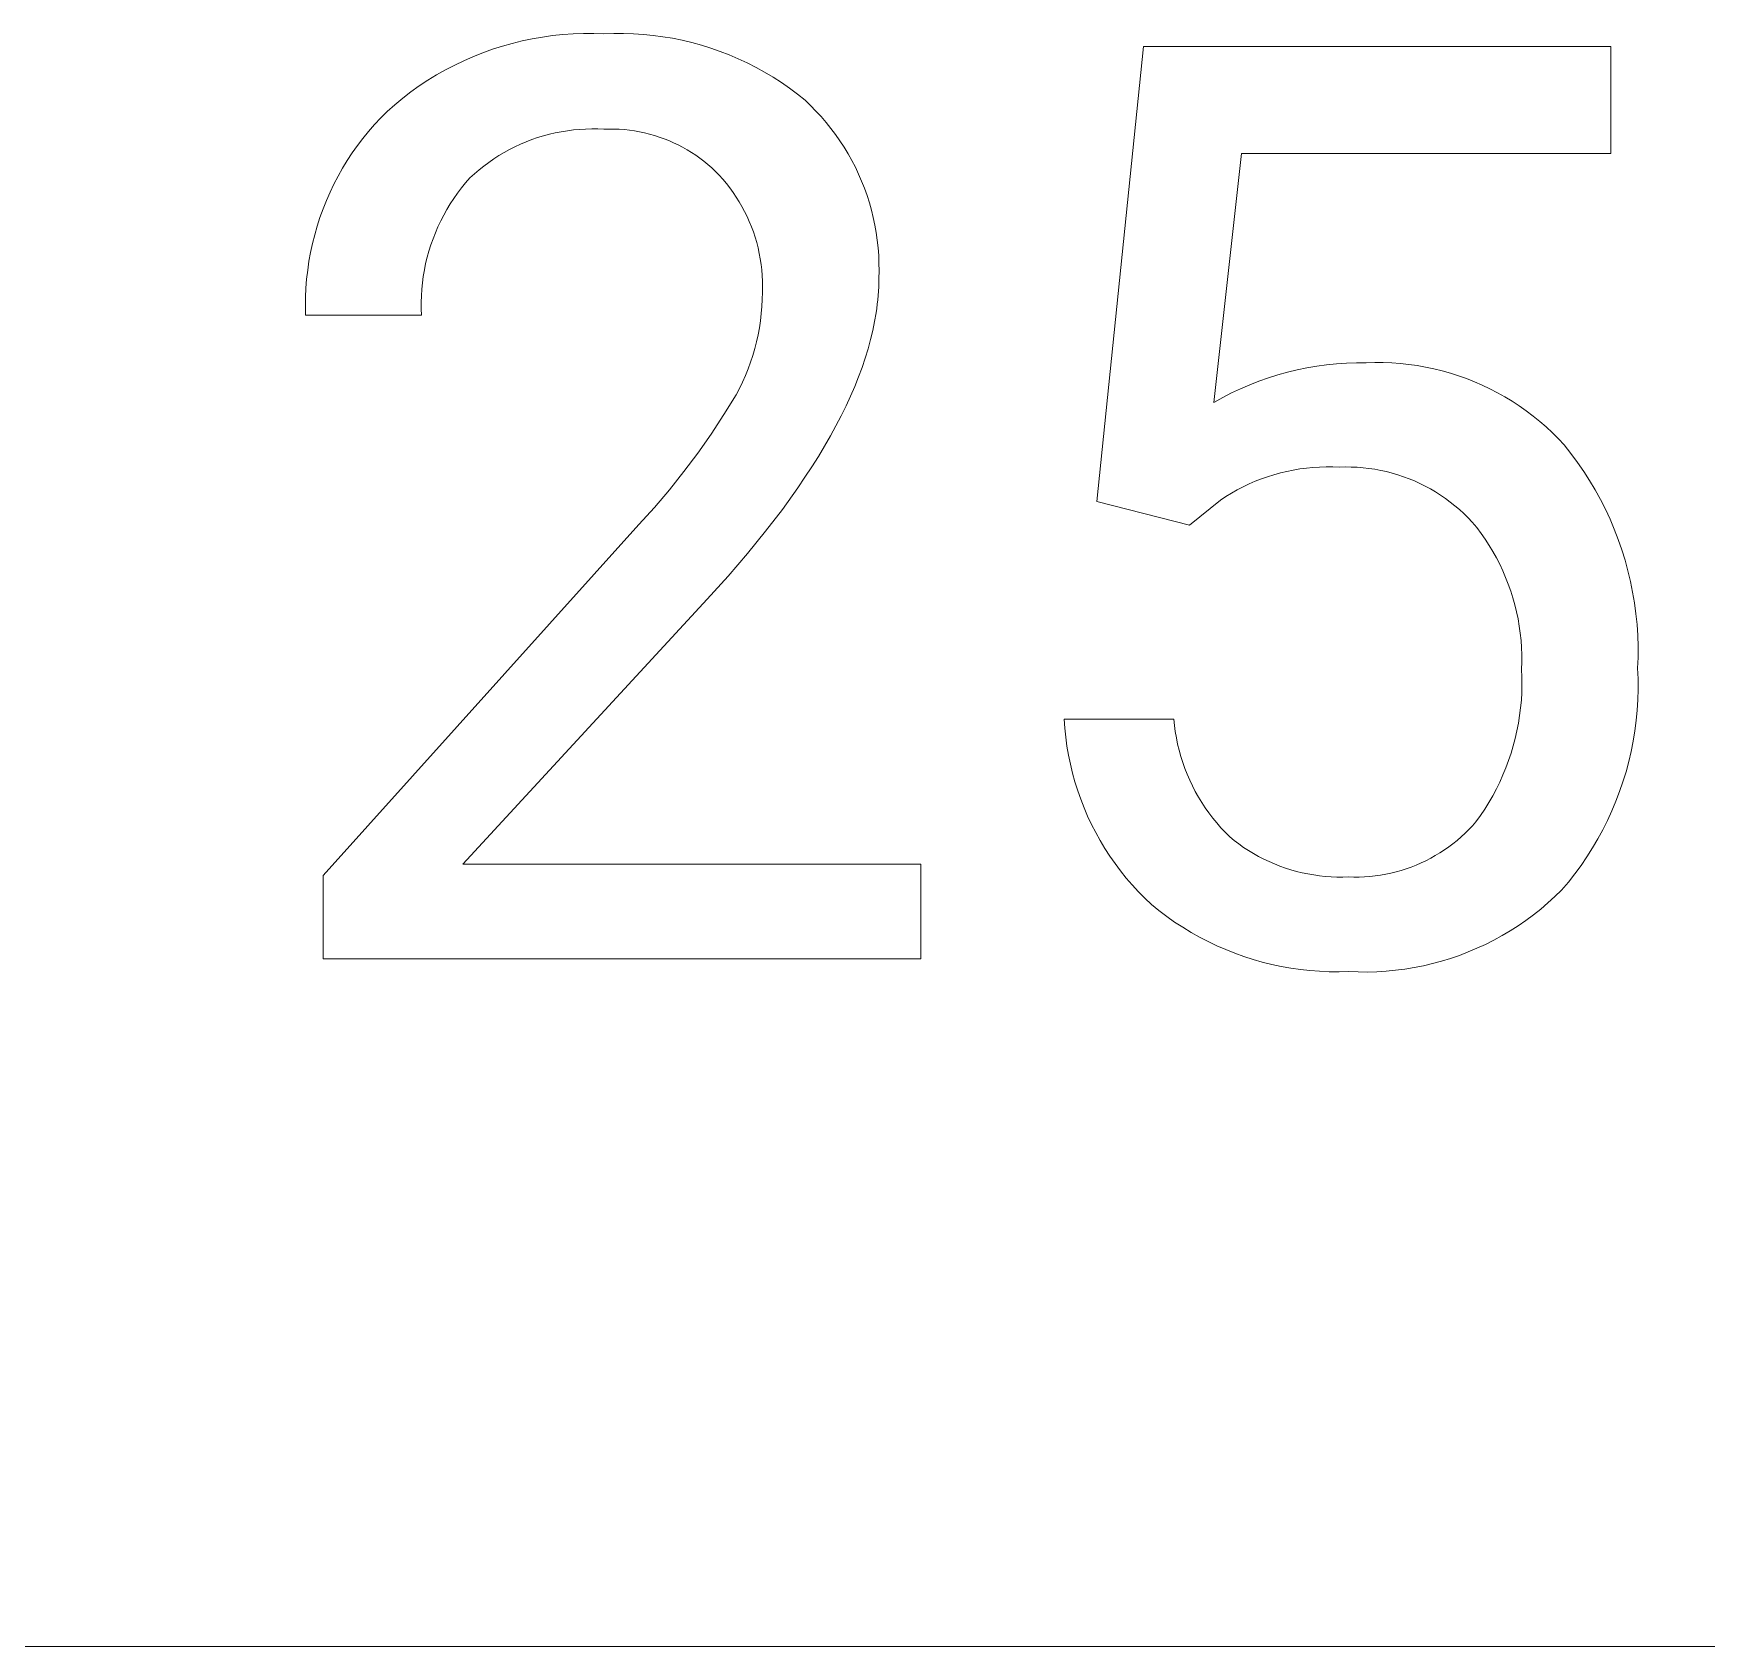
# Model space of a CAD drawing. Header units: millimetres. Extents: x -644 to 2279, y -276 to 1766.
# Drawn here: x 1842.8 to 1893.6, y -112.5 to -63.6 of the extents above; entities that cross this region are included whole.
import ezdxf

# ---------------------------------------------------------------- set-up
doc = ezdxf.new("R2010")
doc.units = ezdxf.units.MM
doc.header["$MEASUREMENT"] = 0
doc.layers.add('Domyślny', color=7, linetype='Continuous', true_color=0x000000)

msp = doc.modelspace()

# ---------------------------------------------------------------- linework, layer by layer
at = {"layer": 'Domyślny', "color": 18, "lineweight": 15, "true_color": 0x000000}
for p, q in [((1857.053, -63.989), (1857.353, -63.905)), ((1857.353, -63.905), (1857.656, -63.83)), ((1857.656, -63.83), (1857.961, -63.766)), ((1857.961, -63.766), (1858.269, -63.713)), ((1858.269, -63.713), (1858.578, -63.67)), ((1858.578, -63.67), (1858.888, -63.638)), ((1858.888, -63.638), (1859.199, -63.617)), ((1859.199, -63.617), (1859.511, -63.606)), ((1859.511, -63.606), (1859.823, -63.606)), ((1859.823, -63.606), (1860.134, -63.617)), ((1860.134, -63.617), (1860.433, -63.606)), ((1860.433, -63.606), (1860.732, -63.605)), ((1860.732, -63.605), (1861.031, -63.614)), ((1861.031, -63.614), (1861.33, -63.633)), ((1861.33, -63.633), (1861.627, -63.663)), ((1861.627, -63.663), (1861.923, -63.702)), ((1861.923, -63.702), (1862.218, -63.751)), ((1862.218, -63.751), (1862.511, -63.811)), ((1862.511, -63.811), (1862.802, -63.88)), ((1862.802, -63.88), (1863.091, -63.959)), ((1863.091, -63.959), (1863.376, -64.048)), ((1855.605, -64.564), (1855.887, -64.43)), ((1855.887, -64.43), (1856.172, -64.305)), ((1856.172, -64.305), (1856.462, -64.189)), ((1856.462, -64.189), (1856.756, -64.084)), ((1856.756, -64.084), (1857.053, -63.989)), ((1863.376, -64.048), (1863.658, -64.147)), ((1863.658, -64.147), (1863.937, -64.255)), ((1863.937, -64.255), (1864.212, -64.372)), ((1864.212, -64.372), (1864.483, -64.499)), ((1875.093, -77.8), (1876.504, -63.999)), ((1876.504, -63.999), (1890.685, -63.999)), ((1890.685, -63.999), (1890.685, -67.25)), ((1854.792, -65.026), (1855.058, -64.863)), ((1855.058, -64.863), (1855.329, -64.709)), ((1855.329, -64.709), (1855.605, -64.564)), ((1864.483, -64.499), (1864.749, -64.635)), ((1864.749, -64.635), (1865.011, -64.78)), ((1865.011, -64.78), (1865.267, -64.933)), ((1865.267, -64.933), (1865.519, -65.095)), ((1854.03, -65.568), (1854.278, -65.379)), ((1854.278, -65.379), (1854.532, -65.198)), ((1854.532, -65.198), (1854.792, -65.026)), ((1865.519, -65.095), (1865.764, -65.266)), ((1865.764, -65.266), (1866.004, -65.445)), ((1866.004, -65.445), (1866.237, -65.632)), ((1853.361, -66.167), (1853.555, -65.973)), ((1853.555, -65.973), (1853.789, -65.766)), ((1853.789, -65.766), (1854.03, -65.568)), ((1866.237, -65.632), (1866.406, -65.792)), ((1866.406, -65.792), (1866.569, -65.957)), ((1866.569, -65.957), (1866.726, -66.127)), ((1852.994, -66.574), (1853.175, -66.368)), ((1853.175, -66.368), (1853.361, -66.167)), ((1859.578, -66.503), (1859.393, -66.513)), ((1859.764, -66.498), (1859.578, -66.503)), ((1859.949, -66.5), (1859.764, -66.498)), ((1860.134, -66.508), (1859.949, -66.5)), ((1860.289, -66.503), (1860.134, -66.508)), ((1860.445, -66.504), (1860.289, -66.503)), ((1860.6, -66.51), (1860.445, -66.504)), ((1866.726, -66.127), (1866.878, -66.303)), ((1866.878, -66.303), (1867.024, -66.484)), ((1867.024, -66.484), (1867.163, -66.67)), ((1852.497, -67.229), (1852.656, -67.006)), ((1852.656, -67.006), (1852.821, -66.787)), ((1852.821, -66.787), (1852.994, -66.574)), ((1857.603, -66.964), (1857.434, -67.042)), ((1857.773, -66.891), (1857.603, -66.964)), ((1857.947, -66.825), (1857.773, -66.891)), ((1858.122, -66.765), (1857.947, -66.825)), ((1858.299, -66.71), (1858.122, -66.765)), ((1858.478, -66.662), (1858.299, -66.71)), ((1858.659, -66.62), (1858.478, -66.662)), ((1858.841, -66.584), (1858.659, -66.62)), ((1859.024, -66.554), (1858.841, -66.584)), ((1859.208, -66.531), (1859.024, -66.554)), ((1859.393, -66.513), (1859.208, -66.531)), ((1860.754, -66.521), (1860.6, -66.51)), ((1860.908, -66.537), (1860.754, -66.521)), ((1861.062, -66.559), (1860.908, -66.537)), ((1861.215, -66.586), (1861.062, -66.559)), ((1861.367, -66.618), (1861.215, -66.586)), ((1861.517, -66.655), (1861.367, -66.618)), ((1861.666, -66.698), (1861.517, -66.655)), ((1861.814, -66.745), (1861.666, -66.698)), ((1861.96, -66.797), (1861.814, -66.745)), ((1862.104, -66.855), (1861.96, -66.797)), ((1862.246, -66.917), (1862.104, -66.855)), ((1862.386, -66.984), (1862.246, -66.917)), ((1862.523, -67.056), (1862.386, -66.984)), ((1867.163, -66.67), (1867.296, -66.86)), ((1867.296, -66.86), (1867.423, -67.054)), ((1852.204, -67.693), (1852.347, -67.459)), ((1852.347, -67.459), (1852.497, -67.229)), ((1856.638, -67.515), (1856.489, -67.626)), ((1856.791, -67.41), (1856.638, -67.515)), ((1856.947, -67.31), (1856.791, -67.41)), ((1857.106, -67.215), (1856.947, -67.31)), ((1857.269, -67.125), (1857.106, -67.215)), ((1857.434, -67.042), (1857.269, -67.125)), ((1862.658, -67.133), (1862.523, -67.056)), ((1862.791, -67.214), (1862.658, -67.133)), ((1862.92, -67.299), (1862.791, -67.214)), ((1863.046, -67.389), (1862.92, -67.299)), ((1863.17, -67.483), (1863.046, -67.389)), ((1863.29, -67.581), (1863.17, -67.483)), ((1867.423, -67.054), (1867.543, -67.253)), ((1867.543, -67.253), (1867.657, -67.456)), ((1867.657, -67.456), (1867.763, -67.662)), ((1879.483, -67.25), (1878.646, -74.793)), ((1890.685, -67.25), (1879.483, -67.25)), ((1851.942, -68.174), (1852.069, -67.931)), ((1852.069, -67.931), (1852.204, -67.693)), ((1856.066, -67.987), (1855.937, -68.136)), ((1856.203, -67.862), (1856.066, -67.987)), ((1856.344, -67.742), (1856.203, -67.862)), ((1856.489, -67.626), (1856.344, -67.742)), ((1863.406, -67.684), (1863.29, -67.581)), ((1863.519, -67.79), (1863.406, -67.684)), ((1863.629, -67.9), (1863.519, -67.79)), ((1863.741, -68.026), (1863.629, -67.9)), ((1863.85, -68.155), (1863.741, -68.026)), ((1867.763, -67.662), (1867.863, -67.872)), ((1867.863, -67.872), (1867.955, -68.085)), ((1851.713, -68.673), (1851.823, -68.422)), ((1851.823, -68.422), (1851.942, -68.174)), ((1855.693, -68.446), (1855.58, -68.607)), ((1855.812, -68.289), (1855.693, -68.446)), ((1855.937, -68.136), (1855.812, -68.289)), ((1863.954, -68.288), (1863.85, -68.155)), ((1864.053, -68.425), (1863.954, -68.288)), ((1864.148, -68.565), (1864.053, -68.425)), ((1867.955, -68.085), (1868.041, -68.301)), ((1868.041, -68.301), (1868.119, -68.519)), ((1868.119, -68.519), (1868.189, -68.74)), ((1851.517, -69.185), (1851.611, -68.927)), ((1851.611, -68.927), (1851.713, -68.673)), ((1855.369, -68.941), (1855.273, -69.113)), ((1855.472, -68.772), (1855.369, -68.941)), ((1855.58, -68.607), (1855.472, -68.772)), ((1864.238, -68.708), (1864.148, -68.565)), ((1864.323, -68.854), (1864.238, -68.708)), ((1864.402, -69.004), (1864.323, -68.854)), ((1864.477, -69.155), (1864.402, -69.004)), ((1868.189, -68.74), (1868.252, -68.964)), ((1868.252, -68.964), (1868.308, -69.189)), ((1851.357, -69.71), (1851.433, -69.446)), ((1851.433, -69.446), (1851.517, -69.185)), ((1855.098, -69.466), (1855.02, -69.647)), ((1855.182, -69.288), (1855.098, -69.466)), ((1855.273, -69.113), (1855.182, -69.288)), ((1864.546, -69.309), (1864.477, -69.155)), ((1864.61, -69.466), (1864.546, -69.309)), ((1864.669, -69.624), (1864.61, -69.466)), ((1868.308, -69.189), (1868.356, -69.416)), ((1868.356, -69.416), (1868.396, -69.645)), ((1851.233, -70.244), (1851.29, -69.976)), ((1851.29, -69.976), (1851.357, -69.71)), ((1854.882, -70.016), (1854.823, -70.204)), ((1854.948, -69.83), (1854.882, -70.016)), ((1855.02, -69.647), (1854.948, -69.83)), ((1864.722, -69.785), (1864.669, -69.624)), ((1864.77, -69.947), (1864.722, -69.785)), ((1864.812, -70.111), (1864.77, -69.947)), ((1868.396, -69.645), (1868.429, -69.875)), ((1868.429, -69.875), (1868.454, -70.106)), ((1851.144, -70.785), (1851.184, -70.513)), ((1851.184, -70.513), (1851.233, -70.244)), ((1854.77, -70.394), (1854.724, -70.586)), ((1854.823, -70.204), (1854.77, -70.394)), ((1864.848, -70.276), (1864.812, -70.111)), ((1864.879, -70.442), (1864.848, -70.276)), ((1864.904, -70.609), (1864.879, -70.442)), ((1868.454, -70.106), (1868.471, -70.337)), ((1868.471, -70.337), (1868.48, -70.569)), ((1868.48, -70.569), (1868.482, -70.802)), ((1851.092, -71.331), (1851.113, -71.057)), ((1851.113, -71.057), (1851.144, -70.785)), ((1854.652, -70.974), (1854.626, -71.169)), ((1854.685, -70.779), (1854.652, -70.974)), ((1854.724, -70.586), (1854.685, -70.779)), ((1864.923, -70.777), (1864.904, -70.609)), ((1864.937, -70.945), (1864.923, -70.777)), ((1864.944, -71.114), (1864.937, -70.945)), ((1868.476, -71.034), (1868.474, -71.161)), ((1868.482, -70.802), (1868.476, -71.034)), ((1851.08, -71.605), (1851.092, -71.331)), ((1854.594, -71.562), (1854.588, -71.759)), ((1854.606, -71.365), (1854.594, -71.562)), ((1854.626, -71.169), (1854.606, -71.365)), ((1864.938, -71.669), (1864.943, -71.452)), ((1864.943, -71.452), (1864.946, -71.283)), ((1864.946, -71.283), (1864.944, -71.114)), ((1868.455, -71.549), (1868.444, -71.68)), ((1868.464, -71.419), (1868.455, -71.549)), ((1868.471, -71.29), (1868.464, -71.419)), ((1868.474, -71.161), (1868.471, -71.29)), ((1851.077, -71.879), (1851.08, -71.605)), ((1851.083, -72.153), (1851.077, -71.879)), ((1854.588, -71.759), (1854.589, -71.956)), ((1854.589, -71.956), (1854.596, -72.153)), ((1864.909, -72.101), (1864.927, -71.885)), ((1864.927, -71.885), (1864.938, -71.669)), ((1868.394, -72.077), (1868.349, -72.346)), ((1868.413, -71.944), (1868.394, -72.077)), ((1868.43, -71.812), (1868.413, -71.944)), ((1868.444, -71.68), (1868.43, -71.812)), ((1854.596, -72.153), (1851.083, -72.153)), ((1864.811, -72.743), (1864.851, -72.53)), ((1864.851, -72.53), (1864.883, -72.316)), ((1864.883, -72.316), (1864.909, -72.101)), ((1868.349, -72.346), (1868.293, -72.618)), ((1864.71, -73.164), (1864.764, -72.954)), ((1864.764, -72.954), (1864.811, -72.743)), ((1868.227, -72.892), (1868.151, -73.17)), ((1868.293, -72.618), (1868.227, -72.892)), ((1864.508, -73.781), (1864.582, -73.578)), ((1864.582, -73.578), (1864.65, -73.372)), ((1864.65, -73.372), (1864.71, -73.164)), ((1868.064, -73.452), (1867.968, -73.736)), ((1868.151, -73.17), (1868.064, -73.452)), ((1882.363, -73.627), (1882.665, -73.606)), ((1882.665, -73.606), (1882.967, -73.596)), ((1882.967, -73.596), (1883.269, -73.595)), ((1883.269, -73.595), (1883.527, -73.588)), ((1883.527, -73.588), (1883.785, -73.588)), ((1883.785, -73.588), (1884.044, -73.598)), ((1884.044, -73.598), (1884.301, -73.616)), ((1884.301, -73.616), (1884.558, -73.643)), ((1864.339, -74.18), (1864.427, -73.982)), ((1864.427, -73.982), (1864.508, -73.781)), ((1867.861, -74.023), (1867.744, -74.313)), ((1867.968, -73.736), (1867.861, -74.023)), ((1880.012, -74.152), (1880.297, -74.052)), ((1880.297, -74.052), (1880.585, -73.961)), ((1880.585, -73.961), (1880.876, -73.881)), ((1880.876, -73.881), (1881.17, -73.81)), ((1881.17, -73.81), (1881.466, -73.749)), ((1881.466, -73.749), (1881.763, -73.698)), ((1881.763, -73.698), (1882.063, -73.657)), ((1882.063, -73.657), (1882.363, -73.627)), ((1884.558, -73.643), (1884.814, -73.679)), ((1884.814, -73.679), (1885.068, -73.724)), ((1885.068, -73.724), (1885.321, -73.777)), ((1885.321, -73.777), (1885.572, -73.838)), ((1885.572, -73.838), (1885.821, -73.908)), ((1885.821, -73.908), (1886.067, -73.987)), ((1886.067, -73.987), (1886.31, -74.073)), ((1886.31, -74.073), (1886.551, -74.168)), ((1863.776, -75.166), (1864.144, -74.567)), ((1864.144, -74.567), (1864.245, -74.375)), ((1864.245, -74.375), (1864.339, -74.18)), ((1867.617, -74.607), (1867.48, -74.904)), ((1867.744, -74.313), (1867.617, -74.607)), ((1878.91, -74.646), (1879.179, -74.509)), ((1879.179, -74.509), (1879.452, -74.38)), ((1879.452, -74.38), (1879.73, -74.261)), ((1879.73, -74.261), (1880.012, -74.152)), ((1886.551, -74.168), (1886.788, -74.271)), ((1886.788, -74.271), (1887.021, -74.382)), ((1887.021, -74.382), (1887.25, -74.501)), ((1887.25, -74.501), (1887.475, -74.628)), ((1887.475, -74.628), (1887.696, -74.762)), ((1867.48, -74.904), (1867.333, -75.203)), ((1878.646, -74.793), (1878.91, -74.646)), ((1887.696, -74.762), (1887.912, -74.903)), ((1887.912, -74.903), (1888.123, -75.052)), ((1888.123, -75.052), (1888.329, -75.208)), ((1863.39, -75.754), (1863.776, -75.166)), ((1867.175, -75.506), (1867.007, -75.812)), ((1867.333, -75.203), (1867.175, -75.506)), ((1888.329, -75.208), (1888.53, -75.371)), ((1888.53, -75.371), (1888.725, -75.54)), ((1888.725, -75.54), (1888.914, -75.716)), ((1862.985, -76.33), (1863.39, -75.754)), ((1866.829, -76.121), (1866.641, -76.433)), ((1867.007, -75.812), (1866.829, -76.121)), ((1888.914, -75.716), (1889.097, -75.899)), ((1889.097, -75.899), (1889.274, -76.087)), ((1889.274, -76.087), (1889.48, -76.347)), ((1862.563, -76.893), (1862.985, -76.33)), ((1866.641, -76.433), (1866.443, -76.748)), ((1889.48, -76.347), (1889.678, -76.613)), ((1889.678, -76.613), (1889.866, -76.886)), ((1862.124, -77.442), (1862.563, -76.893)), ((1866.235, -77.066), (1866.016, -77.387)), ((1866.443, -76.748), (1866.235, -77.066)), ((1880.085, -77.116), (1879.898, -77.189)), ((1880.275, -77.049), (1880.085, -77.116)), ((1880.466, -76.988), (1880.275, -77.049)), ((1880.66, -76.935), (1880.466, -76.988)), ((1880.855, -76.888), (1880.66, -76.935)), ((1881.052, -76.847), (1880.855, -76.888)), ((1881.25, -76.814), (1881.052, -76.847)), ((1881.449, -76.788), (1881.25, -76.814)), ((1881.649, -76.768), (1881.449, -76.788)), ((1881.849, -76.755), (1881.649, -76.768)), ((1882.05, -76.749), (1881.849, -76.755)), ((1882.251, -76.751), (1882.05, -76.749)), ((1882.451, -76.759), (1882.251, -76.751)), ((1882.631, -76.754), (1882.451, -76.759)), ((1882.811, -76.755), (1882.631, -76.754)), ((1882.991, -76.763), (1882.811, -76.755)), ((1883.171, -76.777), (1882.991, -76.763)), ((1883.349, -76.797), (1883.171, -76.777)), ((1883.528, -76.823), (1883.349, -76.797)), ((1883.705, -76.856), (1883.528, -76.823)), ((1883.88, -76.895), (1883.705, -76.856)), ((1884.055, -76.94), (1883.88, -76.895)), ((1884.227, -76.991), (1884.055, -76.94)), ((1884.398, -77.048), (1884.227, -76.991)), ((1884.567, -77.111), (1884.398, -77.048)), ((1884.733, -77.179), (1884.567, -77.111)), ((1889.866, -76.886), (1890.045, -77.166)), ((1890.045, -77.166), (1890.214, -77.451)), ((1861.668, -77.978), (1862.124, -77.442)), ((1866.016, -77.387), (1865.548, -78.039)), ((1879.008, -77.651), (1878.84, -77.761)), ((1879.18, -77.546), (1879.008, -77.651)), ((1879.354, -77.448), (1879.18, -77.546)), ((1879.533, -77.355), (1879.354, -77.448)), ((1879.714, -77.269), (1879.533, -77.355)), ((1879.898, -77.189), (1879.714, -77.269)), ((1884.897, -77.254), (1884.733, -77.179)), ((1885.058, -77.334), (1884.897, -77.254)), ((1885.217, -77.42), (1885.058, -77.334)), ((1885.372, -77.511), (1885.217, -77.42)), ((1885.524, -77.608), (1885.372, -77.511)), ((1885.672, -77.709), (1885.524, -77.608)), ((1890.214, -77.451), (1890.374, -77.741)), ((1861.195, -78.499), (1861.668, -77.978)), ((1865.548, -78.039), (1865.039, -78.702)), ((1877.906, -78.52), (1875.093, -77.8)), ((1878.84, -77.761), (1877.906, -78.52)), ((1885.817, -77.816), (1885.672, -77.709)), ((1885.958, -77.928), (1885.817, -77.816)), ((1886.095, -78.045), (1885.958, -77.928)), ((1886.228, -78.167), (1886.095, -78.045)), ((1886.357, -78.293), (1886.228, -78.167)), ((1890.374, -77.741), (1890.524, -78.037)), ((1890.524, -78.037), (1890.664, -78.338)), ((1851.618, -89.147), (1861.195, -78.499)), ((1886.481, -78.423), (1886.357, -78.293)), ((1886.618, -78.594), (1886.481, -78.423)), ((1886.75, -78.769), (1886.618, -78.594)), ((1890.664, -78.338), (1890.794, -78.643)), ((1890.794, -78.643), (1890.913, -78.953)), ((1865.039, -78.702), (1864.49, -79.378)), ((1886.876, -78.948), (1886.75, -78.769)), ((1886.996, -79.132), (1886.876, -78.948)), ((1887.109, -79.319), (1886.996, -79.132)), ((1890.913, -78.953), (1891.022, -79.266)), ((1864.49, -79.378), (1863.9, -80.067)), ((1887.216, -79.511), (1887.109, -79.319)), ((1887.317, -79.706), (1887.216, -79.511)), ((1887.41, -79.904), (1887.317, -79.706)), ((1891.022, -79.266), (1891.12, -79.582)), ((1891.12, -79.582), (1891.208, -79.902)), ((1863.9, -80.067), (1863.268, -80.767)), ((1887.497, -80.105), (1887.41, -79.904)), ((1887.578, -80.309), (1887.497, -80.105)), ((1891.208, -79.902), (1891.285, -80.225)), ((1887.651, -80.516), (1887.578, -80.309)), ((1887.717, -80.725), (1887.651, -80.516)), ((1891.285, -80.225), (1891.351, -80.55)), ((1891.351, -80.55), (1891.406, -80.877)), ((1863.268, -80.767), (1855.852, -88.806)), ((1887.776, -80.936), (1887.717, -80.725)), ((1887.828, -81.149), (1887.776, -80.936)), ((1887.873, -81.363), (1887.828, -81.149)), ((1891.406, -80.877), (1891.45, -81.206)), ((1891.45, -81.206), (1891.483, -81.536)), ((1887.91, -81.579), (1887.873, -81.363)), ((1887.94, -81.796), (1887.91, -81.579)), ((1891.483, -81.536), (1891.504, -81.867)), ((1887.963, -82.014), (1887.94, -81.796)), ((1887.978, -82.233), (1887.963, -82.014)), ((1887.986, -82.452), (1887.978, -82.233)), ((1891.504, -81.867), (1891.515, -82.198)), ((1891.515, -82.198), (1891.515, -82.53)), ((1887.98, -82.89), (1887.986, -82.671)), ((1887.986, -82.671), (1887.986, -82.452)), ((1891.515, -82.53), (1891.503, -82.861)), ((1887.99, -83.125), (1887.98, -82.89)), ((1887.992, -83.359), (1887.99, -83.125)), ((1891.503, -82.861), (1891.515, -83.178)), ((1891.515, -83.178), (1891.517, -83.495)), ((1887.973, -83.828), (1887.986, -83.594)), ((1887.986, -83.594), (1887.992, -83.359)), ((1891.517, -83.495), (1891.508, -83.812)), ((1887.922, -84.294), (1887.951, -84.061)), ((1887.951, -84.061), (1887.973, -83.828)), ((1891.489, -84.128), (1891.458, -84.444)), ((1891.508, -83.812), (1891.489, -84.128)), ((1874.119, -84.676), (1874.1, -84.399)), ((1874.1, -84.399), (1877.429, -84.399)), ((1874.147, -84.951), (1874.119, -84.676)), ((1877.429, -84.399), (1877.448, -84.591)), ((1877.448, -84.591), (1877.473, -84.781)), ((1877.473, -84.781), (1877.505, -84.971)), ((1887.789, -84.985), (1887.841, -84.756)), ((1887.841, -84.756), (1887.886, -84.526)), ((1887.886, -84.526), (1887.922, -84.294)), ((1891.418, -84.758), (1891.366, -85.071)), ((1891.458, -84.444), (1891.418, -84.758)), ((1874.185, -85.226), (1874.147, -84.951)), ((1874.232, -85.499), (1874.185, -85.226)), ((1877.505, -84.971), (1877.544, -85.159)), ((1877.544, -85.159), (1877.589, -85.347)), ((1887.662, -85.436), (1887.729, -85.211)), ((1887.729, -85.211), (1887.789, -84.985)), ((1891.366, -85.071), (1891.305, -85.382)), ((1874.288, -85.771), (1874.232, -85.499)), ((1874.353, -86.04), (1874.288, -85.771)), ((1877.589, -85.347), (1877.64, -85.532)), ((1877.64, -85.532), (1877.698, -85.715)), ((1877.698, -85.715), (1877.762, -85.897)), ((1887.506, -85.878), (1887.588, -85.658)), ((1887.588, -85.658), (1887.662, -85.436)), ((1891.233, -85.69), (1891.15, -85.996)), ((1891.305, -85.382), (1891.233, -85.69)), ((1874.427, -86.308), (1874.353, -86.04)), ((1874.51, -86.572), (1874.427, -86.308)), ((1877.762, -85.897), (1877.832, -86.076)), ((1877.832, -86.076), (1877.909, -86.253)), ((1877.909, -86.253), (1877.991, -86.426)), ((1887.217, -86.519), (1887.32, -86.309)), ((1887.32, -86.309), (1887.416, -86.095)), ((1887.416, -86.095), (1887.506, -85.878)), ((1891.057, -86.299), (1890.955, -86.599)), ((1891.15, -85.996), (1891.057, -86.299)), ((1874.602, -86.834), (1874.51, -86.572)), ((1877.991, -86.426), (1878.08, -86.597)), ((1878.08, -86.597), (1878.174, -86.765)), ((1878.174, -86.765), (1878.274, -86.93)), ((1886.989, -86.929), (1887.106, -86.726)), ((1887.106, -86.726), (1887.217, -86.519)), ((1890.955, -86.599), (1890.842, -86.895)), ((1874.703, -87.092), (1874.602, -86.834)), ((1874.812, -87.346), (1874.703, -87.092)), ((1878.274, -86.93), (1878.379, -87.09)), ((1878.379, -87.09), (1878.49, -87.248)), ((1878.49, -87.248), (1878.607, -87.401)), ((1886.597, -87.514), (1886.734, -87.323)), ((1886.734, -87.323), (1886.865, -87.128)), ((1886.865, -87.128), (1886.989, -86.929)), ((1890.719, -87.187), (1890.587, -87.475)), ((1890.842, -86.895), (1890.719, -87.187)), ((1874.931, -87.597), (1874.812, -87.346)), ((1875.057, -87.844), (1874.931, -87.597)), ((1878.607, -87.401), (1878.728, -87.55)), ((1878.728, -87.55), (1878.855, -87.695)), ((1878.855, -87.695), (1878.986, -87.835)), ((1886.265, -87.865), (1886.379, -87.752)), ((1886.379, -87.752), (1886.49, -87.635)), ((1886.49, -87.635), (1886.597, -87.514)), ((1890.445, -87.759), (1890.293, -88.037)), ((1890.587, -87.475), (1890.445, -87.759)), ((1875.192, -88.086), (1875.057, -87.844)), ((1875.335, -88.324), (1875.192, -88.086)), ((1875.485, -88.557), (1875.335, -88.324)), ((1878.986, -87.835), (1879.123, -87.971)), ((1879.123, -87.971), (1879.26, -88.082)), ((1879.26, -88.082), (1879.402, -88.189)), ((1879.402, -88.189), (1879.547, -88.291)), ((1879.547, -88.291), (1879.696, -88.387)), ((1885.637, -88.371), (1885.769, -88.279)), ((1885.769, -88.279), (1885.898, -88.182)), ((1885.898, -88.182), (1886.024, -88.08)), ((1886.024, -88.08), (1886.146, -87.975)), ((1886.146, -87.975), (1886.265, -87.865)), ((1890.132, -88.31), (1889.962, -88.578)), ((1890.293, -88.037), (1890.132, -88.31)), ((1855.852, -88.806), (1869.751, -88.806)), ((1869.751, -88.806), (1869.751, -91.677)), ((1875.644, -88.784), (1875.485, -88.557)), ((1875.81, -89.006), (1875.644, -88.784)), ((1879.696, -88.387), (1879.847, -88.479)), ((1879.847, -88.479), (1880.002, -88.565)), ((1880.002, -88.565), (1880.159, -88.647)), ((1880.159, -88.647), (1880.32, -88.723)), ((1880.32, -88.723), (1880.482, -88.793)), ((1880.482, -88.793), (1880.647, -88.858)), ((1884.634, -88.888), (1884.785, -88.829)), ((1884.785, -88.829), (1884.933, -88.765)), ((1884.933, -88.765), (1885.079, -88.696)), ((1885.079, -88.696), (1885.222, -88.622)), ((1885.222, -88.622), (1885.363, -88.543)), ((1885.363, -88.543), (1885.501, -88.459)), ((1885.501, -88.459), (1885.637, -88.371)), ((1889.784, -88.84), (1889.596, -89.095)), ((1889.962, -88.578), (1889.784, -88.84)), ((1851.618, -91.677), (1851.618, -89.147)), ((1875.984, -89.222), (1875.81, -89.006)), ((1876.164, -89.432), (1875.984, -89.222)), ((1880.647, -88.858), (1880.814, -88.918)), ((1880.814, -88.918), (1880.983, -88.971)), ((1880.983, -88.971), (1881.153, -89.019)), ((1881.153, -89.019), (1881.326, -89.062)), ((1881.326, -89.062), (1881.499, -89.098)), ((1881.499, -89.098), (1881.674, -89.129)), ((1881.674, -89.129), (1881.849, -89.153)), ((1881.849, -89.153), (1882.025, -89.172)), ((1882.025, -89.172), (1882.202, -89.185)), ((1882.202, -89.185), (1882.379, -89.192)), ((1882.379, -89.192), (1882.556, -89.193)), ((1882.556, -89.193), (1882.733, -89.188)), ((1882.733, -89.188), (1882.895, -89.192)), ((1882.895, -89.192), (1883.056, -89.192)), ((1883.056, -89.192), (1883.218, -89.185)), ((1883.218, -89.185), (1883.379, -89.174)), ((1883.379, -89.174), (1883.539, -89.157)), ((1883.539, -89.157), (1883.699, -89.134)), ((1883.699, -89.134), (1883.858, -89.106)), ((1883.858, -89.106), (1884.016, -89.073)), ((1884.016, -89.073), (1884.173, -89.035)), ((1884.173, -89.035), (1884.328, -88.991)), ((1884.328, -88.991), (1884.482, -88.942)), ((1884.482, -88.942), (1884.634, -88.888)), ((1889.4, -89.344), (1889.196, -89.587)), ((1889.596, -89.095), (1889.4, -89.344)), ((1876.352, -89.636), (1876.164, -89.432)), ((1876.547, -89.834), (1876.352, -89.636)), ((1876.748, -90.025), (1876.547, -89.834)), ((1888.992, -89.786), (1888.781, -89.977)), ((1889.196, -89.587), (1888.992, -89.786)), ((1876.976, -90.21), (1876.748, -90.025)), ((1877.211, -90.387), (1876.976, -90.21)), ((1888.34, -90.339), (1888.11, -90.508)), ((1888.563, -90.162), (1888.34, -90.339)), ((1888.781, -89.977), (1888.563, -90.162)), ((1877.452, -90.556), (1877.211, -90.387)), ((1877.698, -90.716), (1877.452, -90.556)), ((1877.949, -90.869), (1877.698, -90.716)), ((1878.205, -91.013), (1877.949, -90.869)), ((1887.635, -90.824), (1887.39, -90.969)), ((1887.875, -90.67), (1887.635, -90.824)), ((1888.11, -90.508), (1887.875, -90.67)), ((1878.466, -91.148), (1878.205, -91.013)), ((1878.731, -91.275), (1878.466, -91.148)), ((1879.001, -91.392), (1878.731, -91.275)), ((1886.626, -91.354), (1886.363, -91.465)), ((1886.885, -91.234), (1886.626, -91.354)), ((1887.139, -91.106), (1886.885, -91.234)), ((1887.39, -90.969), (1887.139, -91.106)), ((1869.751, -91.677), (1851.618, -91.677)), ((1879.274, -91.501), (1879.001, -91.392)), ((1879.551, -91.6), (1879.274, -91.501)), ((1879.831, -91.69), (1879.551, -91.6)), ((1880.113, -91.771), (1879.831, -91.69)), ((1880.399, -91.842), (1880.113, -91.771)), ((1880.686, -91.903), (1880.399, -91.842)), ((1885.001, -91.882), (1884.722, -91.938)), ((1885.279, -91.817), (1885.001, -91.882)), ((1885.554, -91.743), (1885.279, -91.817)), ((1885.827, -91.659), (1885.554, -91.743)), ((1886.097, -91.567), (1885.827, -91.659)), ((1886.363, -91.465), (1886.097, -91.567)), ((1880.976, -91.955), (1880.686, -91.903)), ((1881.267, -91.996), (1880.976, -91.955)), ((1881.559, -92.029), (1881.267, -91.996)), ((1881.852, -92.051), (1881.559, -92.029)), ((1882.146, -92.063), (1881.852, -92.051)), ((1882.44, -92.066), (1882.146, -92.063)), ((1882.733, -92.059), (1882.44, -92.066)), ((1883.018, -92.071), (1882.733, -92.059)), ((1883.304, -92.073), (1883.018, -92.071)), ((1883.589, -92.065), (1883.304, -92.073)), ((1883.873, -92.048), (1883.589, -92.065)), ((1884.157, -92.021), (1883.873, -92.048)), ((1884.44, -91.984), (1884.157, -92.021)), ((1884.722, -91.938), (1884.44, -91.984)), ((1173.957, -112.531), (2278.513, -112.531))]:
    msp.add_line(p, q, dxfattribs=at)

doc.saveas('drawing.dxf')
